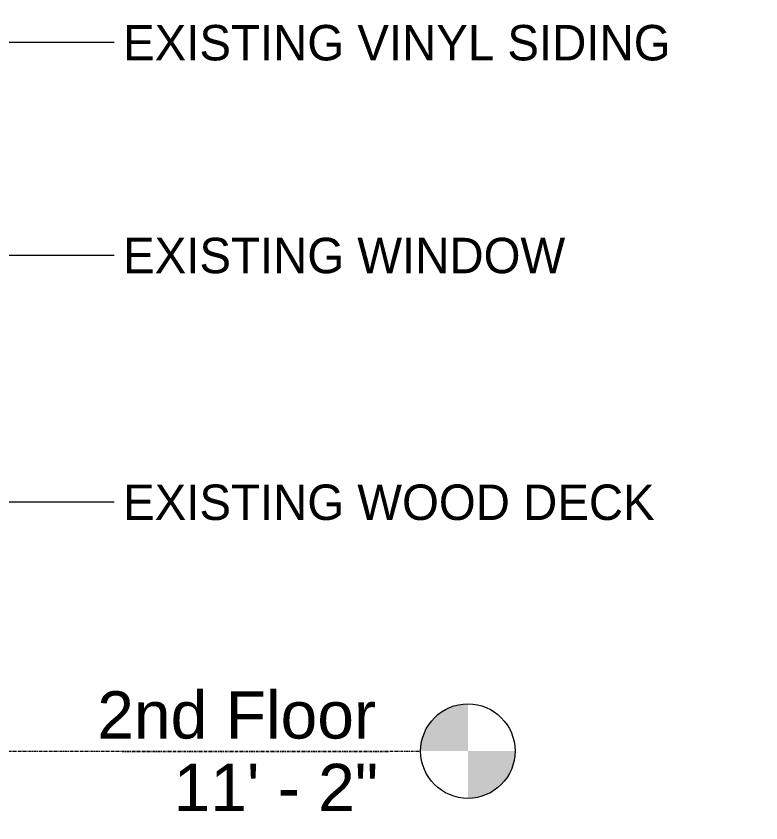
# Model space of a CAD drawing. Header units: inches. Extents: x -1460 to -268, y -77 to 274.
# Drawn here: x -394.3 to -268.1, y 121.9 to 258.4 of the extents above; entities that cross this region are included whole.
import ezdxf

# ---------------------------------------------------------------- set-up
doc = ezdxf.new("R2010")
doc.units = ezdxf.units.IN
doc.header["$MEASUREMENT"] = 0
doc.linetypes.add('Grid Line 1_2_', pattern=[0.875, 0.5, -0.125, 0.125, -0.125])
for name, color, linetype, lineweight in [('A-FLOR-LEVL', 51, 'Continuous', 9), ('A-FLOR-LEVL-1', 51, 'Grid Line 1_2_', 9), ('G-ANNO-TEXT', 231, 'Continuous', 9)]:
    doc.layers.add(name, color=color, linetype=linetype, lineweight=lineweight)
doc.styles.add('Arial', font='arial.ttf', dxfattribs={"height": 8})
doc.styles.add('Century Gothic', font='ufonts.com_century-gothic.ttf', dxfattribs={"height": 6})

# ---------------------------------------------------------------- blocks, each defined once
blk = doc.blocks.new('Level - Level Head - Circle-50818-Elevation - South')
at = {"layer": 'A-FLOR-LEVL'}
h = blk.add_hatch(color=256, dxfattribs=at)
edge = h.paths.add_edge_path(flags=0)
edge.add_line((1415.62, 0), (1407.62, 0))
edge.add_arc((1415.62, 0), 8, 90, 180, ccw=False)
edge.add_line((1415.62, 8), (1415.62, 0))
h = blk.add_hatch(color=256, dxfattribs=at)
edge = h.paths.add_edge_path(flags=0)
edge.add_line((1415.62, -8), (1415.62, 0))
edge.add_line((1415.62, 0), (1423.62, 0))
edge.add_arc((1415.62, 0), 8, 270, 360, ccw=False)
blk.add_circle((1415.62, 0), 8, dxfattribs=at)

msp = doc.modelspace()

# ---------------------------------------------------------------- linework, layer by layer
at = {"layer": 'G-ANNO-TEXT'}
for p, q in [((-398.77, 254.01), (-376.17, 254.01)), ((-398.77, 217.98), (-376.17, 217.98)), ((-398.77, 176.21), (-376.17, 176.21))]:
    msp.add_line(p, q, dxfattribs=at)

# ---------------------------------------------------------------- block references
at = {"layer": 'A-FLOR-LEVL'}
msp.add_blockref('Level - Level Head - Circle-50818-Elevation - South', (-1733.39, 134), dxfattribs=at)

# ---------------------------------------------------------------- texts
at = {"layer": 'A-FLOR-LEVL', "insert": (-333.34, 144.13), "char_height": 8, "width": 56.4125, "attachment_point": 3, "line_spacing_factor": 0.941778, "style": 'Arial', "bg_fill": 3, "box_fill_scale": 1.25, "bg_fill_color": 256, "bg_fill_true_color": 13158600, "bg_fill_transparency": 0}
msp.add_mtext('2nd Floor', dxfattribs=at)

# ---------------------------------------------------------------- next in the draw order: texts
at = {"layer": 'A-FLOR-LEVL', "insert": (-332.95, 131.85), "char_height": 8, "width": 41.4279, "attachment_point": 3, "line_spacing_factor": 0.941778, "style": 'Arial', "bg_fill": 3, "box_fill_scale": 1.25, "bg_fill_color": 256, "bg_fill_true_color": 13158600, "bg_fill_transparency": 0}
msp.add_mtext('11\' - 2"', dxfattribs=at)
at = {"layer": 'G-ANNO-TEXT', "char_height": 6, "attachment_point": 1, "line_spacing_factor": 0.984502, "style": 'Century Gothic', "bg_fill": 3, "box_fill_scale": 1.25, "bg_fill_color": 256, "bg_fill_true_color": 13158600, "bg_fill_transparency": 0}
for s, insert, width in [('EXISTING VINYL SIDING', (-376.17, 256.93), 106.0753), ('EXISTING WINDOW', (-376.17, 220.9), 87.8824), ('EXISTING WOOD DECK', (-376.17, 179.13), 106.5264)]:
    msp.add_mtext(s, dxfattribs=dict(at, insert=insert, width=width))

# ---------------------------------------------------------------- next in the draw order: linework, layer by layer
at = {"layer": 'A-FLOR-LEVL-1'}
msp.add_line((-792.08, 134), (-325.77, 134), dxfattribs=at)

doc.saveas('drawing.dxf')
